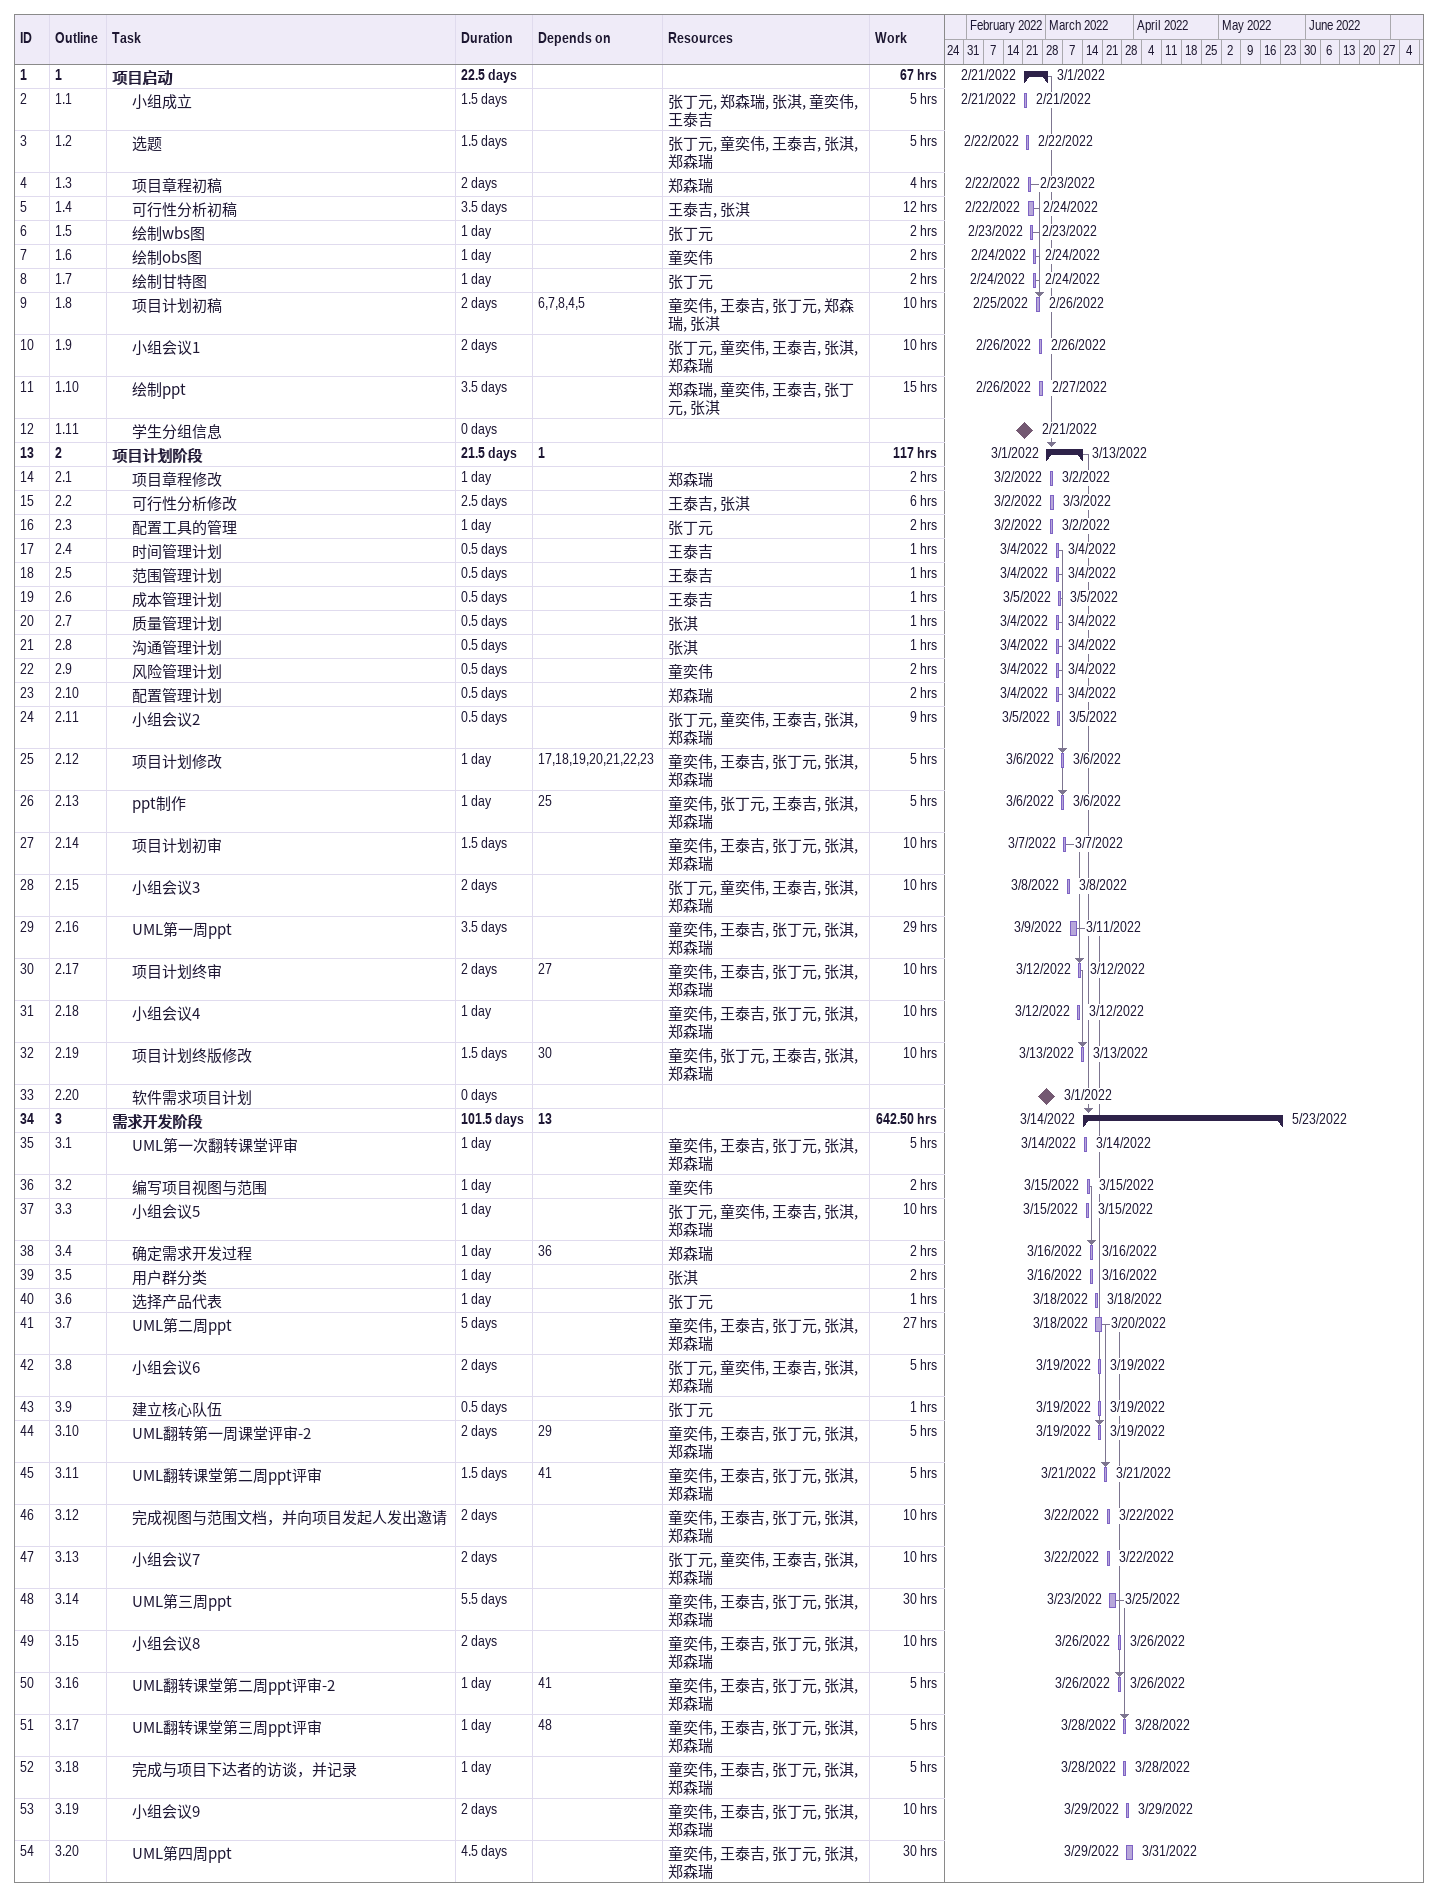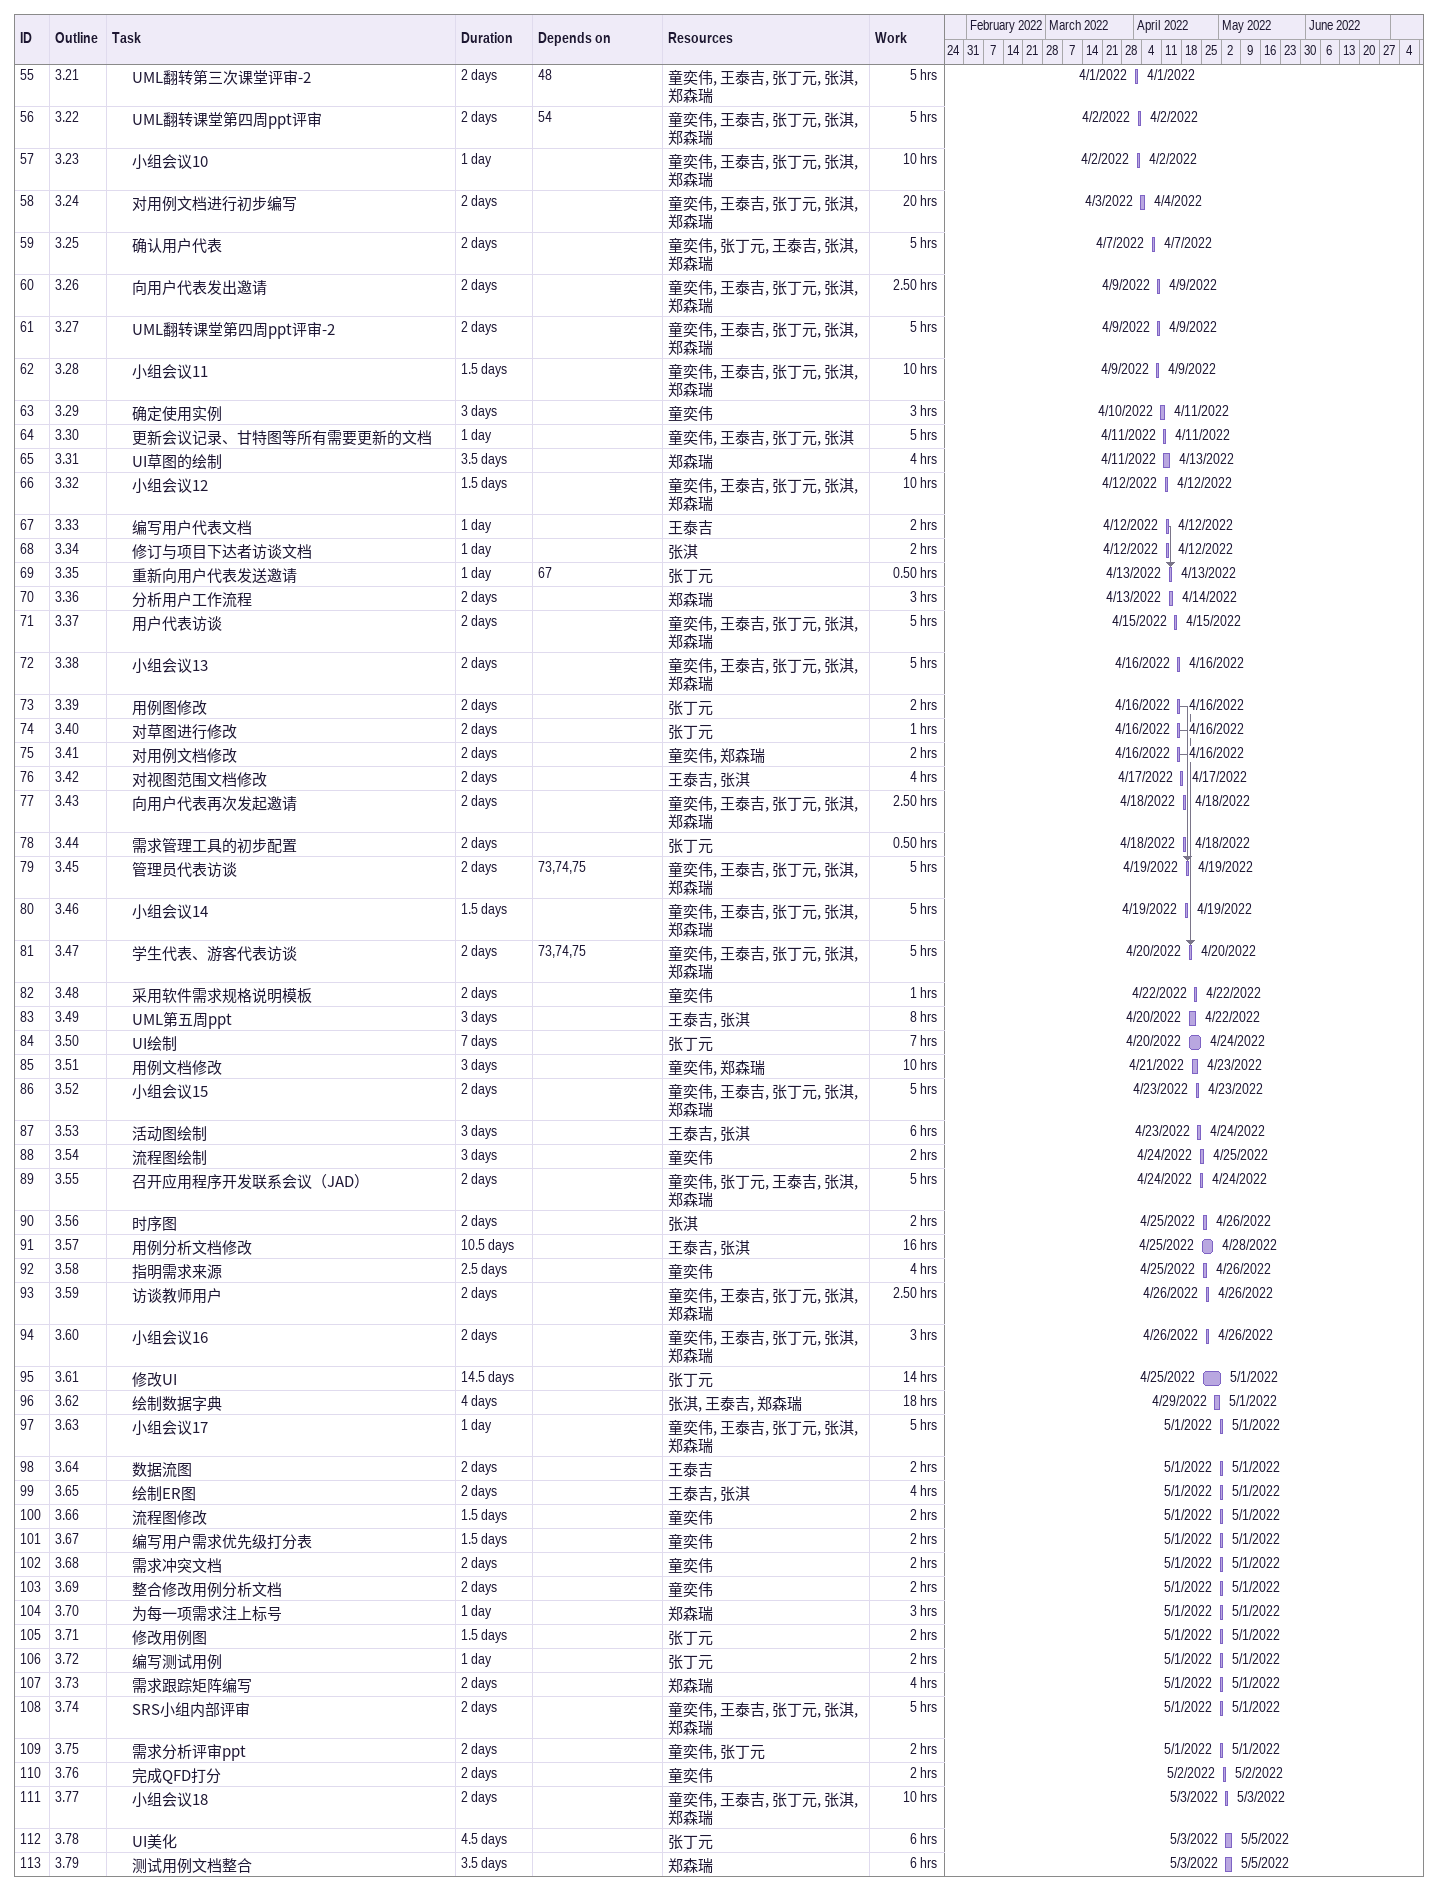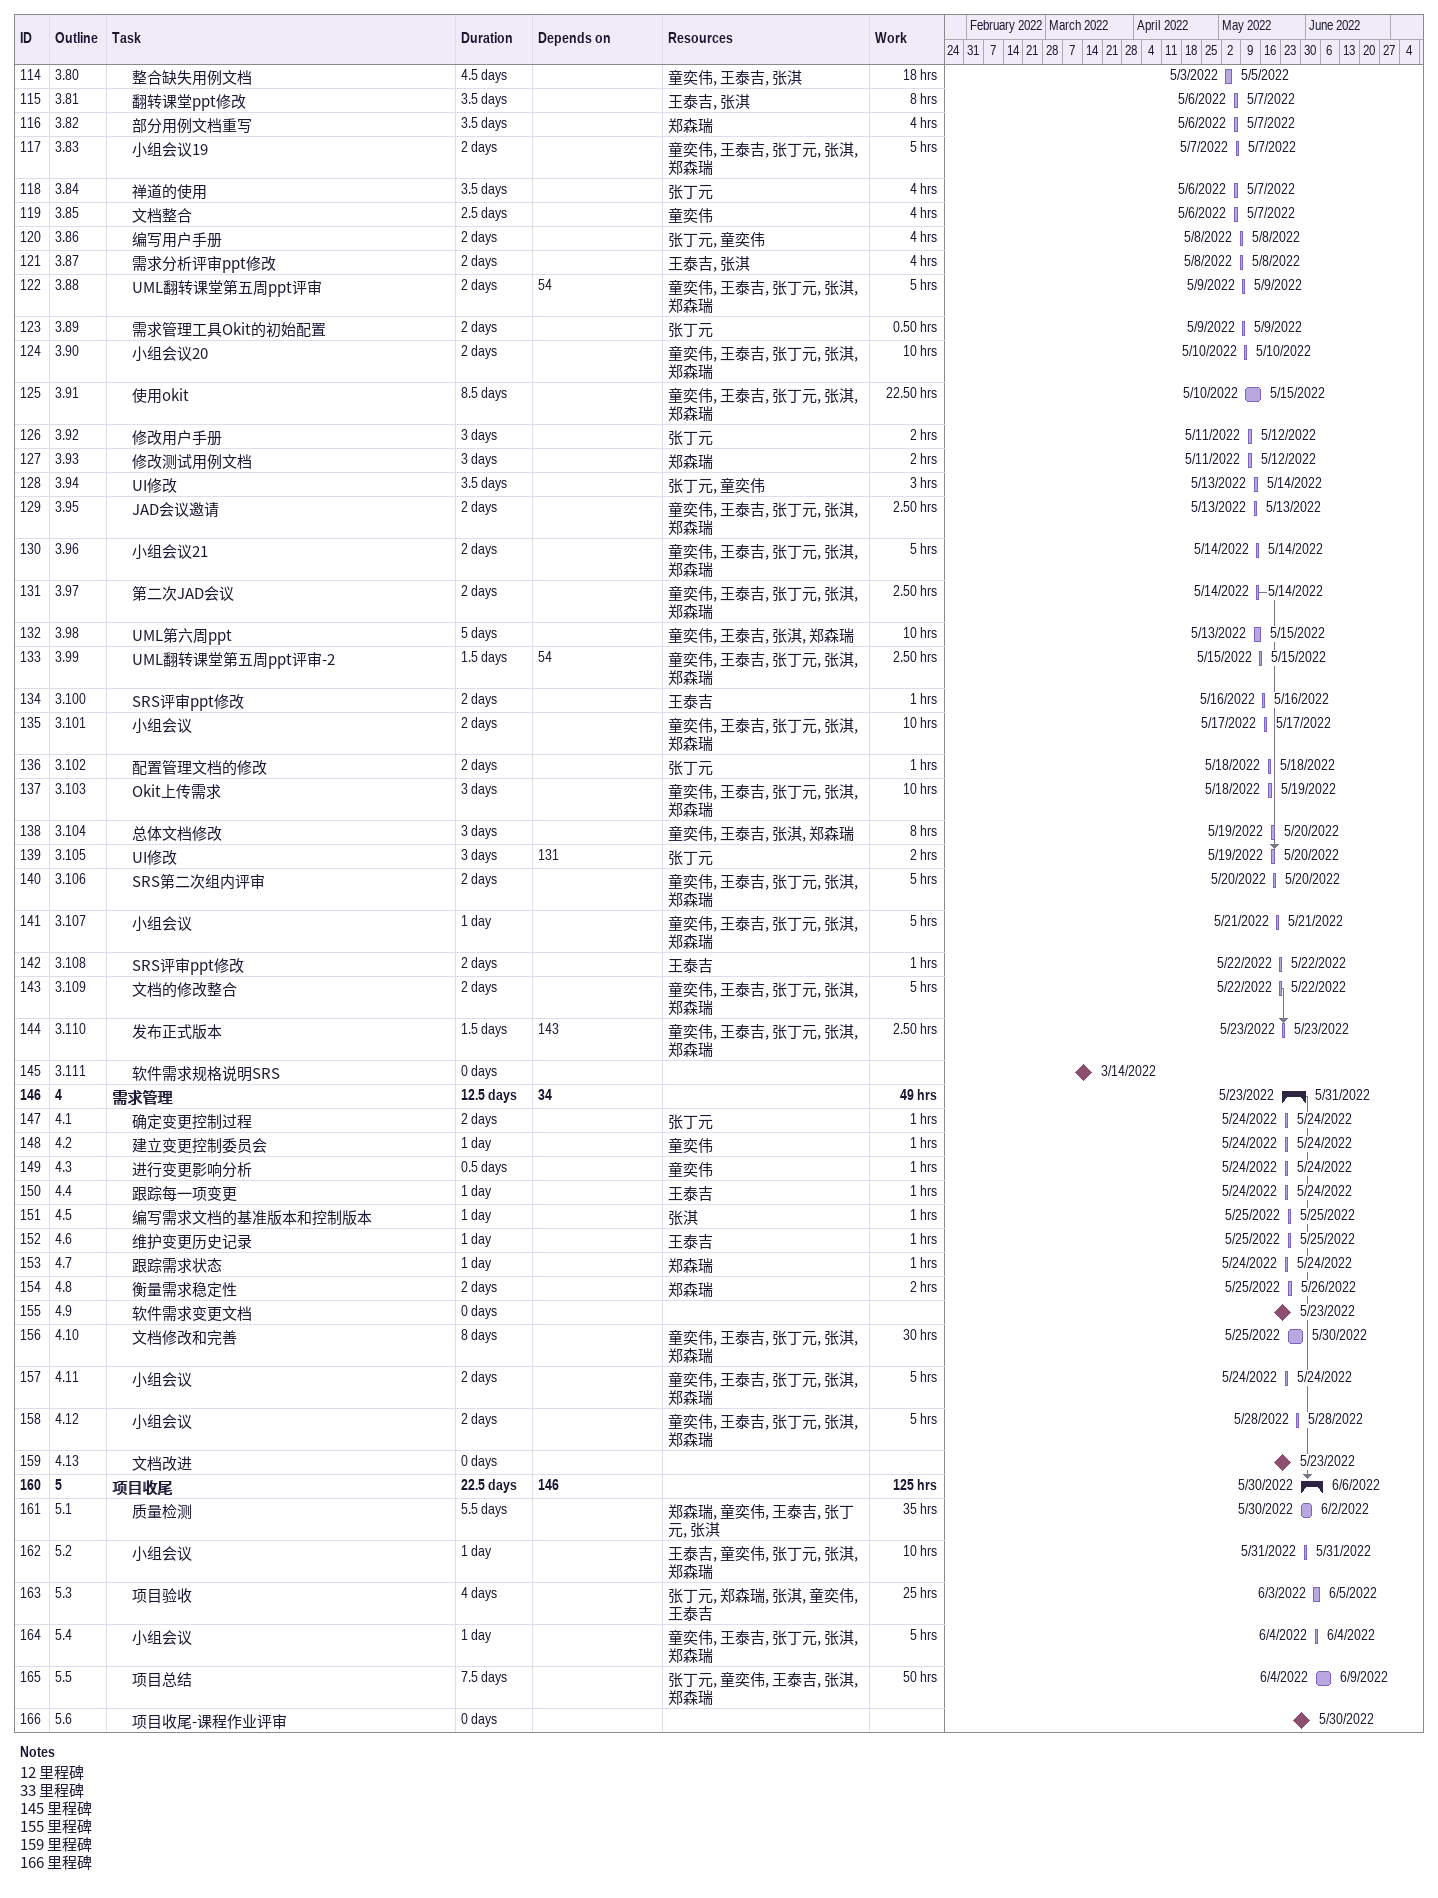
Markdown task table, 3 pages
| ID | WBS | Task | Duration | Start | Finish | Predecessors | Resources | Work (h) |
|---|---|---|---|---|---|---|---|---|
| 1 | 1 | **项目启动** | 22.5d | 2022-02-21 | 2022-03-01 |  |  | 67 |
| 2 | 1.1 | 小组成立 | 1.5d | 2022-02-21 | 2022-02-21 |  | 张丁元, 郑森瑞, 张淇, 童奕伟, 王泰吉 | 5 |
| 3 | 1.2 | 选题 | 1.5d | 2022-02-22 | 2022-02-22 |  | 张丁元, 童奕伟, 王泰吉, 张淇, 郑森瑞 | 5 |
| 4 | 1.3 | 项目章程初稿 | 2d | 2022-02-22 | 2022-02-23 |  | 郑森瑞 | 4 |
| 5 | 1.4 | 可行性分析初稿 | 3.5d | 2022-02-22 | 2022-02-24 |  | 王泰吉, 张淇 | 12 |
| 6 | 1.5 | 绘制wbs图 | 1d | 2022-02-23 | 2022-02-23 |  | 张丁元 | 2 |
| 7 | 1.6 | 绘制obs图 | 1d | 2022-02-24 | 2022-02-24 |  | 童奕伟 | 2 |
| 8 | 1.7 | 绘制甘特图 | 1d | 2022-02-24 | 2022-02-24 |  | 张丁元 | 2 |
| 9 | 1.8 | 项目计划初稿 | 2d | 2022-02-25 | 2022-02-26 | 6, 7, 8, 4, 5 | 童奕伟, 王泰吉, 张丁元, 郑森瑞, 张淇 | 10 |
| 10 | 1.9 | 小组会议1 | 2d | 2022-02-26 | 2022-02-26 |  | 张丁元, 童奕伟, 王泰吉, 张淇, 郑森瑞 | 10 |
| 11 | 1.10 | 绘制ppt | 3.5d | 2022-02-26 | 2022-02-27 |  | 郑森瑞, 童奕伟, 王泰吉, 张丁元, 张淇 | 15 |
| 12 | 1.11 | 学生分组信息 | 0d | 2022-02-21 | 2022-02-21 |  |  |  |
| 13 | 2 | **项目计划阶段** | 21.5d | 2022-03-01 | 2022-03-13 | 1 |  | 117 |
| 14 | 2.1 | 项目章程修改 | 1d | 2022-03-02 | 2022-03-02 |  | 郑森瑞 | 2 |
| 15 | 2.2 | 可行性分析修改 | 2.5d | 2022-03-02 | 2022-03-03 |  | 王泰吉, 张淇 | 6 |
| 16 | 2.3 | 配置工具的管理 | 1d | 2022-03-02 | 2022-03-02 |  | 张丁元 | 2 |
| 17 | 2.4 | 时间管理计划 | 0.5d | 2022-03-04 | 2022-03-04 |  | 王泰吉 | 1 |
| 18 | 2.5 | 范围管理计划 | 0.5d | 2022-03-04 | 2022-03-04 |  | 王泰吉 | 1 |
| 19 | 2.6 | 成本管理计划 | 0.5d | 2022-03-05 | 2022-03-05 |  | 王泰吉 | 1 |
| 20 | 2.7 | 质量管理计划 | 0.5d | 2022-03-04 | 2022-03-04 |  | 张淇 | 1 |
| 21 | 2.8 | 沟通管理计划 | 0.5d | 2022-03-04 | 2022-03-04 |  | 张淇 | 1 |
| 22 | 2.9 | 风险管理计划 | 0.5d | 2022-03-04 | 2022-03-04 |  | 童奕伟 | 2 |
| 23 | 2.10 | 配置管理计划 | 0.5d | 2022-03-04 | 2022-03-04 |  | 郑森瑞 | 2 |
| 24 | 2.11 | 小组会议2 | 0.5d | 2022-03-05 | 2022-03-05 |  | 张丁元, 童奕伟, 王泰吉, 张淇, 郑森瑞 | 9 |
| 25 | 2.12 | 项目计划修改 | 1d | 2022-03-06 | 2022-03-06 | 17, 18, 19, 20, 21, 22, 23 | 童奕伟, 王泰吉, 张丁元, 张淇, 郑森瑞 | 5 |
| 26 | 2.13 | ppt制作 | 1d | 2022-03-06 | 2022-03-06 | 25 | 童奕伟, 张丁元, 王泰吉, 张淇, 郑森瑞 | 5 |
| 27 | 2.14 | 项目计划初审 | 1.5d | 2022-03-07 | 2022-03-07 |  | 童奕伟, 王泰吉, 张丁元, 张淇, 郑森瑞 | 10 |
| 28 | 2.15 | 小组会议3 | 2d | 2022-03-08 | 2022-03-08 |  | 张丁元, 童奕伟, 王泰吉, 张淇, 郑森瑞 | 10 |
| 29 | 2.16 | UML第一周ppt | 3.5d | 2022-03-09 | 2022-03-11 |  | 童奕伟, 王泰吉, 张丁元, 张淇, 郑森瑞 | 29 |
| 30 | 2.17 | 项目计划终审 | 2d | 2022-03-12 | 2022-03-12 | 27 | 童奕伟, 王泰吉, 张丁元, 张淇, 郑森瑞 | 10 |
| 31 | 2.18 | 小组会议4 | 1d | 2022-03-12 | 2022-03-12 |  | 童奕伟, 王泰吉, 张丁元, 张淇, 郑森瑞 | 10 |
| 32 | 2.19 | 项目计划终版修改 | 1.5d | 2022-03-13 | 2022-03-13 | 30 | 童奕伟, 张丁元, 王泰吉, 张淇, 郑森瑞 | 10 |
| 33 | 2.20 | 软件需求项目计划 | 0d | 2022-03-01 | 2022-03-01 |  |  |  |
| 34 | 3 | **需求开发阶段** | 101.5d | 2022-03-14 | 2022-05-23 | 13 |  | 642.50 |
| 35 | 3.1 | UML第一次翻转课堂评审 | 1d | 2022-03-14 | 2022-03-14 |  | 童奕伟, 王泰吉, 张丁元, 张淇, 郑森瑞 | 5 |
| 36 | 3.2 | 编写项目视图与范围 | 1d | 2022-03-15 | 2022-03-15 |  | 童奕伟 | 2 |
| 37 | 3.3 | 小组会议5 | 1d | 2022-03-15 | 2022-03-15 |  | 张丁元, 童奕伟, 王泰吉, 张淇, 郑森瑞 | 10 |
| 38 | 3.4 | 确定需求开发过程 | 1d | 2022-03-16 | 2022-03-16 | 36 | 郑森瑞 | 2 |
| 39 | 3.5 | 用户群分类 | 1d | 2022-03-16 | 2022-03-16 |  | 张淇 | 2 |
| 40 | 3.6 | 选择产品代表 | 1d | 2022-03-18 | 2022-03-18 |  | 张丁元 | 1 |
| 41 | 3.7 | UML第二周ppt | 5d | 2022-03-18 | 2022-03-20 |  | 童奕伟, 王泰吉, 张丁元, 张淇, 郑森瑞 | 27 |
| 42 | 3.8 | 小组会议6 | 2d | 2022-03-19 | 2022-03-19 |  | 张丁元, 童奕伟, 王泰吉, 张淇, 郑森瑞 | 5 |
| 43 | 3.9 | 建立核心队伍 | 0.5d | 2022-03-19 | 2022-03-19 |  | 张丁元 | 1 |
| 44 | 3.10 | UML翻转第一周课堂评审-2 | 2d | 2022-03-19 | 2022-03-19 | 29 | 童奕伟, 王泰吉, 张丁元, 张淇, 郑森瑞 | 5 |
| 45 | 3.11 | UML翻转课堂第二周ppt评审 | 1.5d | 2022-03-21 | 2022-03-21 | 41 | 童奕伟, 王泰吉, 张丁元, 张淇, 郑森瑞 | 5 |
| 46 | 3.12 | 完成视图与范围文档，并向项目发起人发出邀请 | 2d | 2022-03-22 | 2022-03-22 |  | 童奕伟, 王泰吉, 张丁元, 张淇, 郑森瑞 | 10 |
| 47 | 3.13 | 小组会议7 | 2d | 2022-03-22 | 2022-03-22 |  | 张丁元, 童奕伟, 王泰吉, 张淇, 郑森瑞 | 10 |
| 48 | 3.14 | UML第三周ppt | 5.5d | 2022-03-23 | 2022-03-25 |  | 童奕伟, 王泰吉, 张丁元, 张淇, 郑森瑞 | 30 |
| 49 | 3.15 | 小组会议8 | 2d | 2022-03-26 | 2022-03-26 |  | 童奕伟, 王泰吉, 张丁元, 张淇, 郑森瑞 | 10 |
| 50 | 3.16 | UML翻转课堂第二周ppt评审-2 | 1d | 2022-03-26 | 2022-03-26 | 41 | 童奕伟, 王泰吉, 张丁元, 张淇, 郑森瑞 | 5 |
| 51 | 3.17 | UML翻转课堂第三周ppt评审 | 1d | 2022-03-28 | 2022-03-28 | 48 | 童奕伟, 王泰吉, 张丁元, 张淇, 郑森瑞 | 5 |
| 52 | 3.18 | 完成与项目下达者的访谈，并记录 | 1d | 2022-03-28 | 2022-03-28 |  | 童奕伟, 王泰吉, 张丁元, 张淇, 郑森瑞 | 5 |
| 53 | 3.19 | 小组会议9 | 2d | 2022-03-29 | 2022-03-29 |  | 童奕伟, 王泰吉, 张丁元, 张淇, 郑森瑞 | 10 |
| 54 | 3.20 | UML第四周ppt | 4.5d | 2022-03-29 | 2022-03-31 |  | 童奕伟, 王泰吉, 张丁元, 张淇, 郑森瑞 | 30 |
| 55 | 3.21 | UML翻转第三次课堂评审-2 | 2d | 2022-04-01 | 2022-04-01 | 48 | 童奕伟, 王泰吉, 张丁元, 张淇, 郑森瑞 | 5 |
| 56 | 3.22 | UML翻转课堂第四周ppt评审 | 2d | 2022-04-02 | 2022-04-02 | 54 | 童奕伟, 王泰吉, 张丁元, 张淇, 郑森瑞 | 5 |
| 57 | 3.23 | 小组会议10 | 1d | 2022-04-02 | 2022-04-02 |  | 童奕伟, 王泰吉, 张丁元, 张淇, 郑森瑞 | 10 |
| 58 | 3.24 | 对用例文档进行初步编写 | 2d | 2022-04-03 | 2022-04-04 |  | 童奕伟, 王泰吉, 张丁元, 张淇, 郑森瑞 | 20 |
| 59 | 3.25 | 确认用户代表 | 2d | 2022-04-07 | 2022-04-07 |  | 童奕伟, 张丁元, 王泰吉, 张淇, 郑森瑞 | 5 |
| 60 | 3.26 | 向用户代表发出邀请 | 2d | 2022-04-09 | 2022-04-09 |  | 童奕伟, 王泰吉, 张丁元, 张淇, 郑森瑞 | 2.50 |
| 61 | 3.27 | UML翻转课堂第四周ppt评审-2 | 2d | 2022-04-09 | 2022-04-09 |  | 童奕伟, 王泰吉, 张丁元, 张淇, 郑森瑞 | 5 |
| 62 | 3.28 | 小组会议11 | 1.5d | 2022-04-09 | 2022-04-09 |  | 童奕伟, 王泰吉, 张丁元, 张淇, 郑森瑞 | 10 |
| 63 | 3.29 | 确定使用实例 | 3d | 2022-04-10 | 2022-04-11 |  | 童奕伟 | 3 |
| 64 | 3.30 | 更新会议记录、甘特图等所有需要更新的文档 | 1d | 2022-04-11 | 2022-04-11 |  | 童奕伟, 王泰吉, 张丁元, 张淇 | 5 |
| 65 | 3.31 | UI草图的绘制 | 3.5d | 2022-04-11 | 2022-04-13 |  | 郑森瑞 | 4 |
| 66 | 3.32 | 小组会议12 | 1.5d | 2022-04-12 | 2022-04-12 |  | 童奕伟, 王泰吉, 张丁元, 张淇, 郑森瑞 | 10 |
| 67 | 3.33 | 编写用户代表文档 | 1d | 2022-04-12 | 2022-04-12 |  | 王泰吉 | 2 |
| 68 | 3.34 | 修订与项目下达者访谈文档 | 1d | 2022-04-12 | 2022-04-12 |  | 张淇 | 2 |
| 69 | 3.35 | 重新向用户代表发送邀请 | 1d | 2022-04-13 | 2022-04-13 | 67 | 张丁元 | 0.50 |
| 70 | 3.36 | 分析用户工作流程 | 2d | 2022-04-13 | 2022-04-14 |  | 郑森瑞 | 3 |
| 71 | 3.37 | 用户代表访谈 | 2d | 2022-04-15 | 2022-04-15 |  | 童奕伟, 王泰吉, 张丁元, 张淇, 郑森瑞 | 5 |
| 72 | 3.38 | 小组会议13 | 2d | 2022-04-16 | 2022-04-16 |  | 童奕伟, 王泰吉, 张丁元, 张淇, 郑森瑞 | 5 |
| 73 | 3.39 | 用例图修改 | 2d | 2022-04-16 | 2022-04-16 |  | 张丁元 | 2 |
| 74 | 3.40 | 对草图进行修改 | 2d | 2022-04-16 | 2022-04-16 |  | 张丁元 | 1 |
| 75 | 3.41 | 对用例文档修改 | 2d | 2022-04-16 | 2022-04-16 |  | 童奕伟, 郑森瑞 | 2 |
| 76 | 3.42 | 对视图范围文档修改 | 2d | 2022-04-17 | 2022-04-17 |  | 王泰吉, 张淇 | 4 |
| 77 | 3.43 | 向用户代表再次发起邀请 | 2d | 2022-04-18 | 2022-04-18 |  | 童奕伟, 王泰吉, 张丁元, 张淇, 郑森瑞 | 2.50 |
| 78 | 3.44 | 需求管理工具的初步配置 | 2d | 2022-04-18 | 2022-04-18 |  | 张丁元 | 0.50 |
| 79 | 3.45 | 管理员代表访谈 | 2d | 2022-04-19 | 2022-04-19 | 73, 74, 75 | 童奕伟, 王泰吉, 张丁元, 张淇, 郑森瑞 | 5 |
| 80 | 3.46 | 小组会议14 | 1.5d | 2022-04-19 | 2022-04-19 |  | 童奕伟, 王泰吉, 张丁元, 张淇, 郑森瑞 | 5 |
| 81 | 3.47 | 学生代表、游客代表访谈 | 2d | 2022-04-20 | 2022-04-20 | 73, 74, 75 | 童奕伟, 王泰吉, 张丁元, 张淇, 郑森瑞 | 5 |
| 82 | 3.48 | 采用软件需求规格说明模板 | 2d | 2022-04-22 | 2022-04-22 |  | 童奕伟 | 1 |
| 83 | 3.49 | UML第五周ppt | 3d | 2022-04-20 | 2022-04-22 |  | 王泰吉, 张淇 | 8 |
| 84 | 3.50 | UI绘制 | 7d | 2022-04-20 | 2022-04-24 |  | 张丁元 | 7 |
| 85 | 3.51 | 用例文档修改 | 3d | 2022-04-21 | 2022-04-23 |  | 童奕伟, 郑森瑞 | 10 |
| 86 | 3.52 | 小组会议15 | 2d | 2022-04-23 | 2022-04-23 |  | 童奕伟, 王泰吉, 张丁元, 张淇, 郑森瑞 | 5 |
| 87 | 3.53 | 活动图绘制 | 3d | 2022-04-23 | 2022-04-24 |  | 王泰吉, 张淇 | 6 |
| 88 | 3.54 | 流程图绘制 | 3d | 2022-04-24 | 2022-04-25 |  | 童奕伟 | 2 |
| 89 | 3.55 | 召开应用程序开发联系会议（JAD） | 2d | 2022-04-24 | 2022-04-24 |  | 童奕伟, 张丁元, 王泰吉, 张淇, 郑森瑞 | 5 |
| 90 | 3.56 | 时序图 | 2d | 2022-04-25 | 2022-04-26 |  | 张淇 | 2 |
| 91 | 3.57 | 用例分析文档修改 | 10.5d | 2022-04-25 | 2022-04-28 |  | 王泰吉, 张淇 | 16 |
| 92 | 3.58 | 指明需求来源 | 2.5d | 2022-04-25 | 2022-04-26 |  | 童奕伟 | 4 |
| 93 | 3.59 | 访谈教师用户 | 2d | 2022-04-26 | 2022-04-26 |  | 童奕伟, 王泰吉, 张丁元, 张淇, 郑森瑞 | 2.50 |
| 94 | 3.60 | 小组会议16 | 2d | 2022-04-26 | 2022-04-26 |  | 童奕伟, 王泰吉, 张丁元, 张淇, 郑森瑞 | 3 |
| 95 | 3.61 | 修改UI | 14.5d | 2022-04-25 | 2022-05-01 |  | 张丁元 | 14 |
| 96 | 3.62 | 绘制数据字典 | 4d | 2022-04-29 | 2022-05-01 |  | 张淇, 王泰吉, 郑森瑞 | 18 |
| 97 | 3.63 | 小组会议17 | 1d | 2022-05-01 | 2022-05-01 |  | 童奕伟, 王泰吉, 张丁元, 张淇, 郑森瑞 | 5 |
| 98 | 3.64 | 数据流图 | 2d | 2022-05-01 | 2022-05-01 |  | 王泰吉 | 2 |
| 99 | 3.65 | 绘制ER图 | 2d | 2022-05-01 | 2022-05-01 |  | 王泰吉, 张淇 | 4 |
| 100 | 3.66 | 流程图修改 | 1.5d | 2022-05-01 | 2022-05-01 |  | 童奕伟 | 2 |
| 101 | 3.67 | 编写用户需求优先级打分表 | 1.5d | 2022-05-01 | 2022-05-01 |  | 童奕伟 | 2 |
| 102 | 3.68 | 需求冲突文档 | 2d | 2022-05-01 | 2022-05-01 |  | 童奕伟 | 2 |
| 103 | 3.69 | 整合修改用例分析文档 | 2d | 2022-05-01 | 2022-05-01 |  | 童奕伟 | 2 |
| 104 | 3.70 | 为每一项需求注上标号 | 1d | 2022-05-01 | 2022-05-01 |  | 郑森瑞 | 3 |
| 105 | 3.71 | 修改用例图 | 1.5d | 2022-05-01 | 2022-05-01 |  | 张丁元 | 2 |
| 106 | 3.72 | 编写测试用例 | 1d | 2022-05-01 | 2022-05-01 |  | 张丁元 | 2 |
| 107 | 3.73 | 需求跟踪矩阵编写 | 2d | 2022-05-01 | 2022-05-01 |  | 郑森瑞 | 4 |
| 108 | 3.74 | SRS小组内部评审 | 2d | 2022-05-01 | 2022-05-01 |  | 童奕伟, 王泰吉, 张丁元, 张淇, 郑森瑞 | 5 |
| 109 | 3.75 | 需求分析评审ppt | 2d | 2022-05-01 | 2022-05-01 |  | 童奕伟, 张丁元 | 2 |
| 110 | 3.76 | 完成QFD打分 | 2d | 2022-05-02 | 2022-05-02 |  | 童奕伟 | 2 |
| 111 | 3.77 | 小组会议18 | 2d | 2022-05-03 | 2022-05-03 |  | 童奕伟, 王泰吉, 张丁元, 张淇, 郑森瑞 | 10 |
| 112 | 3.78 | UI美化 | 4.5d | 2022-05-03 | 2022-05-05 |  | 张丁元 | 6 |
| 113 | 3.79 | 测试用例文档整合 | 3.5d | 2022-05-03 | 2022-05-05 |  | 郑森瑞 | 6 |
| 114 | 3.80 | 整合缺失用例文档 | 4.5d | 2022-05-03 | 2022-05-05 |  | 童奕伟, 王泰吉, 张淇 | 18 |
| 115 | 3.81 | 翻转课堂ppt修改 | 3.5d | 2022-05-06 | 2022-05-07 |  | 王泰吉, 张淇 | 8 |
| 116 | 3.82 | 部分用例文档重写 | 3.5d | 2022-05-06 | 2022-05-07 |  | 郑森瑞 | 4 |
| 117 | 3.83 | 小组会议19 | 2d | 2022-05-07 | 2022-05-07 |  | 童奕伟, 王泰吉, 张丁元, 张淇, 郑森瑞 | 5 |
| 118 | 3.84 | 禅道的使用 | 3.5d | 2022-05-06 | 2022-05-07 |  | 张丁元 | 4 |
| 119 | 3.85 | 文档整合 | 2.5d | 2022-05-06 | 2022-05-07 |  | 童奕伟 | 4 |
| 120 | 3.86 | 编写用户手册 | 2d | 2022-05-08 | 2022-05-08 |  | 张丁元, 童奕伟 | 4 |
| 121 | 3.87 | 需求分析评审ppt修改 | 2d | 2022-05-08 | 2022-05-08 |  | 王泰吉, 张淇 | 4 |
| 122 | 3.88 | UML翻转课堂第五周ppt评审 | 2d | 2022-05-09 | 2022-05-09 | 54 | 童奕伟, 王泰吉, 张丁元, 张淇, 郑森瑞 | 5 |
| 123 | 3.89 | 需求管理工具Okit的初始配置 | 2d | 2022-05-09 | 2022-05-09 |  | 张丁元 | 0.50 |
| 124 | 3.90 | 小组会议20 | 2d | 2022-05-10 | 2022-05-10 |  | 童奕伟, 王泰吉, 张丁元, 张淇, 郑森瑞 | 10 |
| 125 | 3.91 | 使用okit | 8.5d | 2022-05-10 | 2022-05-15 |  | 童奕伟, 王泰吉, 张丁元, 张淇, 郑森瑞 | 22.50 |
| 126 | 3.92 | 修改用户手册 | 3d | 2022-05-11 | 2022-05-12 |  | 张丁元 | 2 |
| 127 | 3.93 | 修改测试用例文档 | 3d | 2022-05-11 | 2022-05-12 |  | 郑森瑞 | 2 |
| 128 | 3.94 | UI修改 | 3.5d | 2022-05-13 | 2022-05-14 |  | 张丁元, 童奕伟 | 3 |
| 129 | 3.95 | JAD会议邀请 | 2d | 2022-05-13 | 2022-05-13 |  | 童奕伟, 王泰吉, 张丁元, 张淇, 郑森瑞 | 2.50 |
| 130 | 3.96 | 小组会议21 | 2d | 2022-05-14 | 2022-05-14 |  | 童奕伟, 王泰吉, 张丁元, 张淇, 郑森瑞 | 5 |
| 131 | 3.97 | 第二次JAD会议 | 2d | 2022-05-14 | 2022-05-14 |  | 童奕伟, 王泰吉, 张丁元, 张淇, 郑森瑞 | 2.50 |
| 132 | 3.98 | UML第六周ppt | 5d | 2022-05-13 | 2022-05-15 |  | 童奕伟, 王泰吉, 张淇, 郑森瑞 | 10 |
| 133 | 3.99 | UML翻转课堂第五周ppt评审-2 | 1.5d | 2022-05-15 | 2022-05-15 | 54 | 童奕伟, 王泰吉, 张丁元, 张淇, 郑森瑞 | 2.50 |
| 134 | 3.100 | SRS评审ppt修改 | 2d | 2022-05-16 | 2022-05-16 |  | 王泰吉 | 1 |
| 135 | 3.101 | 小组会议 | 2d | 2022-05-17 | 2022-05-17 |  | 童奕伟, 王泰吉, 张丁元, 张淇, 郑森瑞 | 10 |
| 136 | 3.102 | 配置管理文档的修改 | 2d | 2022-05-18 | 2022-05-18 |  | 张丁元 | 1 |
| 137 | 3.103 | Okit上传需求 | 3d | 2022-05-18 | 2022-05-19 |  | 童奕伟, 王泰吉, 张丁元, 张淇, 郑森瑞 | 10 |
| 138 | 3.104 | 总体文档修改 | 3d | 2022-05-19 | 2022-05-20 |  | 童奕伟, 王泰吉, 张淇, 郑森瑞 | 8 |
| 139 | 3.105 | UI修改 | 3d | 2022-05-19 | 2022-05-20 | 131 | 张丁元 | 2 |
| 140 | 3.106 | SRS第二次组内评审 | 2d | 2022-05-20 | 2022-05-20 |  | 童奕伟, 王泰吉, 张丁元, 张淇, 郑森瑞 | 5 |
| 141 | 3.107 | 小组会议 | 1d | 2022-05-21 | 2022-05-21 |  | 童奕伟, 王泰吉, 张丁元, 张淇, 郑森瑞 | 5 |
| 142 | 3.108 | SRS评审ppt修改 | 2d | 2022-05-22 | 2022-05-22 |  | 王泰吉 | 1 |
| 143 | 3.109 | 文档的修改整合 | 2d | 2022-05-22 | 2022-05-22 |  | 童奕伟, 王泰吉, 张丁元, 张淇, 郑森瑞 | 5 |
| 144 | 3.110 | 发布正式版本 | 1.5d | 2022-05-23 | 2022-05-23 | 143 | 童奕伟, 王泰吉, 张丁元, 张淇, 郑森瑞 | 2.50 |
| 145 | 3.111 | 软件需求规格说明SRS | 0d | 2022-03-14 | 2022-03-14 |  |  |  |
| 146 | 4 | **需求管理** | 12.5d | 2022-05-23 | 2022-05-31 | 34 |  | 49 |
| 147 | 4.1 | 确定变更控制过程 | 2d | 2022-05-24 | 2022-05-24 |  | 张丁元 | 1 |
| 148 | 4.2 | 建立变更控制委员会 | 1d | 2022-05-24 | 2022-05-24 |  | 童奕伟 | 1 |
| 149 | 4.3 | 进行变更影响分析 | 0.5d | 2022-05-24 | 2022-05-24 |  | 童奕伟 | 1 |
| 150 | 4.4 | 跟踪每一项变更 | 1d | 2022-05-24 | 2022-05-24 |  | 王泰吉 | 1 |
| 151 | 4.5 | 编写需求文档的基准版本和控制版本 | 1d | 2022-05-25 | 2022-05-25 |  | 张淇 | 1 |
| 152 | 4.6 | 维护变更历史记录 | 1d | 2022-05-25 | 2022-05-25 |  | 王泰吉 | 1 |
| 153 | 4.7 | 跟踪需求状态 | 1d | 2022-05-24 | 2022-05-24 |  | 郑森瑞 | 1 |
| 154 | 4.8 | 衡量需求稳定性 | 2d | 2022-05-25 | 2022-05-26 |  | 郑森瑞 | 2 |
| 155 | 4.9 | 软件需求变更文档 | 0d | 2022-05-23 | 2022-05-23 |  |  |  |
| 156 | 4.10 | 文档修改和完善 | 8d | 2022-05-25 | 2022-05-30 |  | 童奕伟, 王泰吉, 张丁元, 张淇, 郑森瑞 | 30 |
| 157 | 4.11 | 小组会议 | 2d | 2022-05-24 | 2022-05-24 |  | 童奕伟, 王泰吉, 张丁元, 张淇, 郑森瑞 | 5 |
| 158 | 4.12 | 小组会议 | 2d | 2022-05-28 | 2022-05-28 |  | 童奕伟, 王泰吉, 张丁元, 张淇, 郑森瑞 | 5 |
| 159 | 4.13 | 文档改进 | 0d | 2022-05-23 | 2022-05-23 |  |  |  |
| 160 | 5 | **项目收尾** | 22.5d | 2022-05-30 | 2022-06-06 | 146 |  | 125 |
| 161 | 5.1 | 质量检测 | 5.5d | 2022-05-30 | 2022-06-02 |  | 郑森瑞, 童奕伟, 王泰吉, 张丁元, 张淇 | 35 |
| 162 | 5.2 | 小组会议 | 1d | 2022-05-31 | 2022-05-31 |  | 王泰吉, 童奕伟, 张丁元, 张淇, 郑森瑞 | 10 |
| 163 | 5.3 | 项目验收 | 4d | 2022-06-03 | 2022-06-05 |  | 张丁元, 郑森瑞, 张淇, 童奕伟, 王泰吉 | 25 |
| 164 | 5.4 | 小组会议 | 1d | 2022-06-04 | 2022-06-04 |  | 童奕伟, 王泰吉, 张丁元, 张淇, 郑森瑞 | 5 |
| 165 | 5.5 | 项目总结 | 7.5d | 2022-06-04 | 2022-06-09 |  | 张丁元, 童奕伟, 王泰吉, 张淇, 郑森瑞 | 50 |
| 166 | 5.6 | 项目收尾-课程作业评审 | 0d | 2022-05-30 | 2022-05-30 |  |  |  |

Notes
- 12: 里程碑
- 33: 里程碑
- 145: 里程碑
- 155: 里程碑
- 159: 里程碑
- 166: 里程碑
